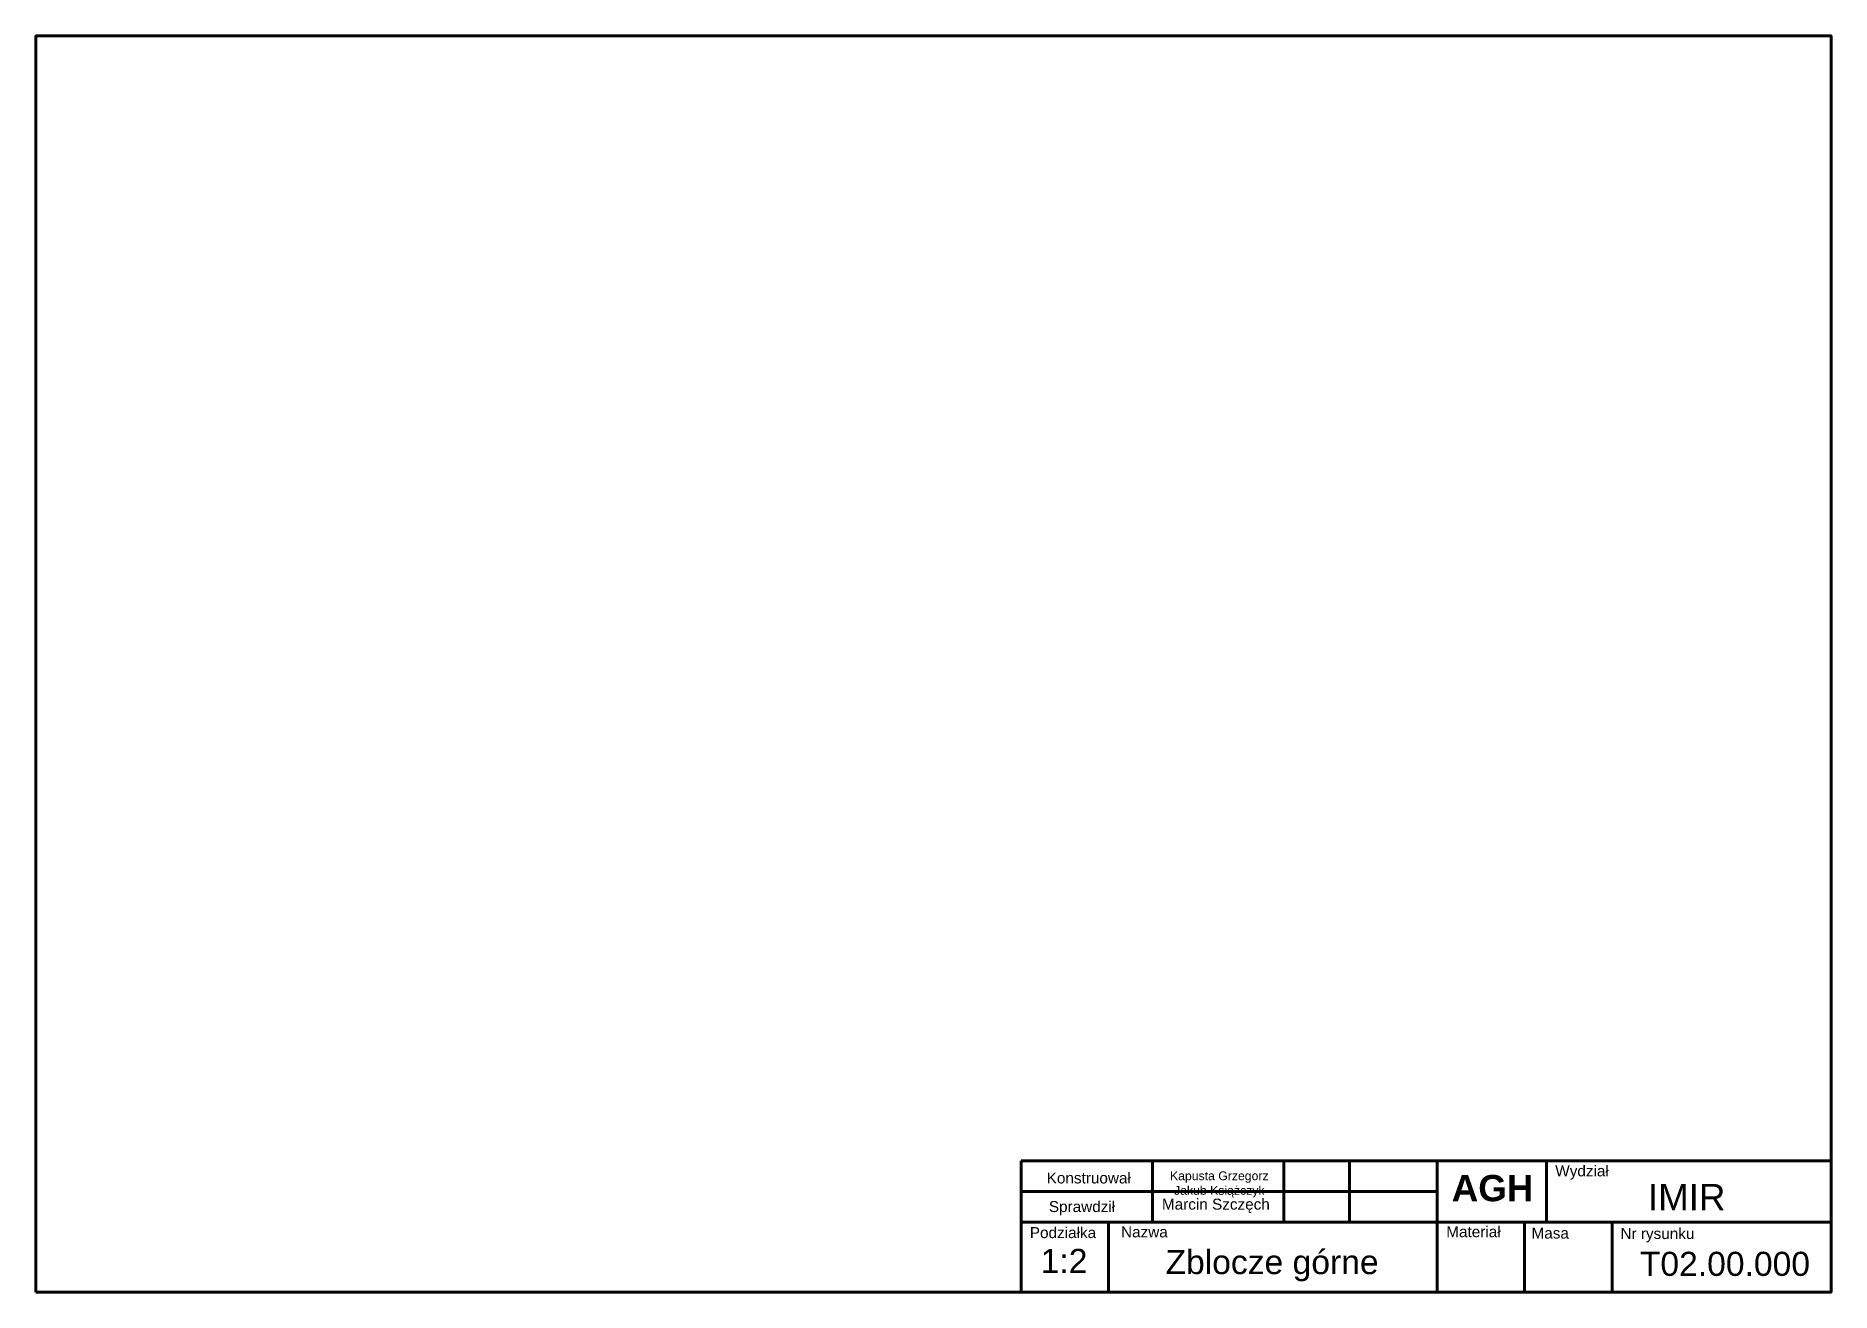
# Paper-space layout 'Układ1' of a CAD drawing. Header units: millimetres. Extents: x 5 to 415, y 5 to 292.
import ezdxf

# ---------------------------------------------------------------- set-up
doc = ezdxf.new("R2010")
doc.units = ezdxf.units.MM
doc.layers.get('0').update_dxf_attribs({"lineweight": 80})
doc.layers.add('gruba', color=7, linetype='Continuous', lineweight=50)
doc.styles.get("Standard").update_dxf_attribs({"font": 'arial.ttf'})

psp = doc.layouts.new('Układ1')

# ---------------------------------------------------------------- linework, layer by layer
for p, q in [((230, 28), (230, 35)), ((230, 35), (325, 35)), ((260, 28), (260, 35)), ((260, 35), (290, 35)), ((290, 35), (290, 28)), ((305, 28), (305, 35)), ((350, 35), (325, 35)), ((325, 35), (325, 28)), ((350, 21), (350, 35)), ((350, 35), (415, 35)), ((230, 21), (230, 28)), ((230, 28), (260, 28)), ((260, 28), (260, 21)), ((290, 28), (260, 28)), ((260, 28), (275, 28)), ((290, 21), (290, 28)), ((290, 28), (305, 28)), ((290, 28), (305, 28)), ((305, 28), (305, 21)), ((325, 28), (305, 28)), ((325, 21), (325, 28)), ((230, 5), (230, 21)), ((230, 21), (415, 21)), ((250, 5), (250, 21)), ((250, 21), (325, 21)), ((260, 21), (290, 21)), ((305, 21), (325, 21)), ((325, 21), (325, 5)), ((325, 21), (350, 21)), ((345, 5), (345, 21)), ((345, 21), (365, 21)), ((365, 21), (365, 5)), ((415, 5), (230, 5)), ((230, 5), (250, 5)), ((325, 5), (345, 5))]:
    psp.add_line(p, q)
psp.add_lwpolyline([(5, 5), (415, 5), (415, 292), (5, 292)], close=True)
at = {"layer": 'gruba'}
for p, q in [((365, 21), (365, 5)), ((415, 21), (365, 21)), ((415, 21), (415, 5)), ((415, 5), (415, 21)), ((415, 5), (365, 5)), ((365, 5), (415, 5))]:
    psp.add_line(p, q, dxfattribs=at)

# ---------------------------------------------------------------- texts
for s, width, heights, insert, char_height, attachment_point in [('Wydział', 23.5963, [0], (352.01, 33.94), 2.5, 1), ('\\pxsm1,qc;Konstruował^I', 30, [0], (245.46, 29.79), 2.5, 8), ('\\pxqc;{\\H0.8x;Kapusta Grzegorz\\PJakub Książczyk}^I', 30, [0], (275.27, 29.6), 2.5, 5), ('{\\fArial|b1|i0|c238|p34;AGH}', 24.6669, [9.58], (328.36, 31.76), 6, 1), ('\\pxtr1,r5;IMIR', 41.7203, [0], (373.17, 29.72), 6, 1), ('Sprawdził', 30, [0], (236.35, 25.79), 2.5, 1), ('Marcin Szczęch', 30, [7], (262.17, 26.34), 2.5, 1), ('Podziałka', 13.1938, [0], (232, 19.84), 2.5, 1), ('Nazwa', 30.6658, [0], (252.83, 20), 2.5, 1), ('Materiał', 12.6232, [0], (327.11, 20.05), 2.5, 1), ('Masa', 17.6045, [0], (346.58, 19.73), 2.5, 1), ('Nr rysunku', 31.246, [0], (366.9, 19.63), 2.5, 1), ('1:2', 20, [0], (234.48, 14.88), 5.5, 1), ('Zblocze górne', 66.246, [0], (262.98, 14.61), 5.5, 1), ('T02.00.000', 41.2759, [0], (371.32, 14.21), 5.5, 1)]:
    psp.add_mtext_dynamic_manual_height_columns(s, width=width, gutter_width=12.5, heights=heights, dxfattribs=dict(insert=insert, char_height=char_height, attachment_point=attachment_point))

doc.saveas('drawing.dxf')
